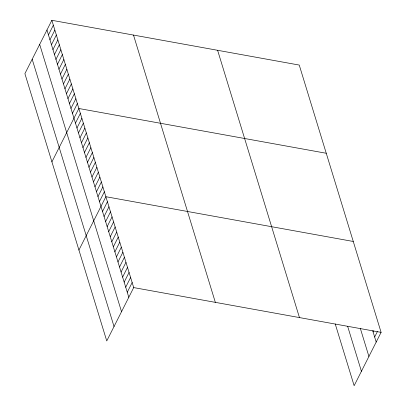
<?xml version="1.0" encoding="UTF-8"?>
<svg xmlns="http://www.w3.org/2000/svg" width="406" height="406" viewBox="0 0 406 406"><rect width="100%" height="100%" fill="white"/><g stroke="black" fill="none" stroke-linecap="round" stroke-linejoin="round"><path stroke-width="0.61" d="M51.856 20.3L24.903 73.648L106.753 340.933L133.701 287.585L51.856 20.3L299.247 65.067L381.097 332.352L354.144 385.7L335.249 323.993M48.451 34.906L53.353 25.202M49.953 39.808L54.856 30.1M51.455 44.706L56.358 35.002M52.953 49.608L57.855 39.9M54.455 54.505L59.357 44.802M55.957 59.408L60.859 49.699M57.454 64.305L62.357 54.602M58.956 69.208L63.859 59.499M60.458 74.105L65.361 64.402M61.956 79.008L66.858 69.304M63.458 83.91L68.36 74.202M64.96 88.807L69.862 79.104M66.457 93.71L71.36 84.001M67.959 98.607L72.862 88.904M69.462 103.51L74.364 93.801M70.959 108.407L75.861 98.704M72.461 113.31L77.363 103.601M51.917 161.852L78.865 108.503L326.257 153.27M75.46 123.109L80.363 113.406M76.962 128.012L81.865 118.303M78.465 132.909L83.367 123.206M79.962 137.812L84.864 128.103M81.464 142.709L86.366 133.006M82.966 147.611L87.869 137.903M84.463 152.509L89.366 142.805M85.965 157.411L90.868 147.703M87.468 162.309L92.37 152.605M88.965 167.211L93.872 157.508M90.467 172.114L95.369 162.405M91.969 177.011L96.872 167.308M93.466 181.913L98.374 172.205M94.968 186.811L99.871 177.107M96.471 191.713L101.373 182.005M97.973 196.611L102.875 186.907M99.47 201.513L104.372 191.805M78.926 250.055L105.875 196.707L353.266 241.474M102.52 211.46L107.423 201.757M104.063 216.51L108.965 206.806M105.611 221.559L110.513 211.851M107.154 226.609L112.056 216.9M108.701 231.659L113.604 221.95M110.249 236.703L115.152 227M111.792 241.753L116.695 232.049M113.34 246.802L118.242 237.099M114.888 251.852L119.79 242.143M116.431 256.902L121.333 247.193M117.979 261.946L122.881 252.243M119.526 266.996L124.429 257.292M121.069 272.045L125.972 262.342M122.617 277.095L127.52 267.387M124.16 282.145L129.062 272.436M125.708 287.194L130.61 277.486M127.256 292.239L132.158 282.535M373.099 331.956L373.647 330.88M374.647 337.005L377.372 331.616M133.701 287.585L381.097 332.352M372.759 330.834L376.195 342.055M360.33 328.408L368.917 356.458M347.678 326.419L361.421 371.297M217.606 50.293L299.455 317.578M133.493 35.073L215.342 302.358M46.954 30.003L128.798 297.288M39.676 44.406L121.526 311.691M32.181 59.246L114.03 326.531"/></g></svg>
